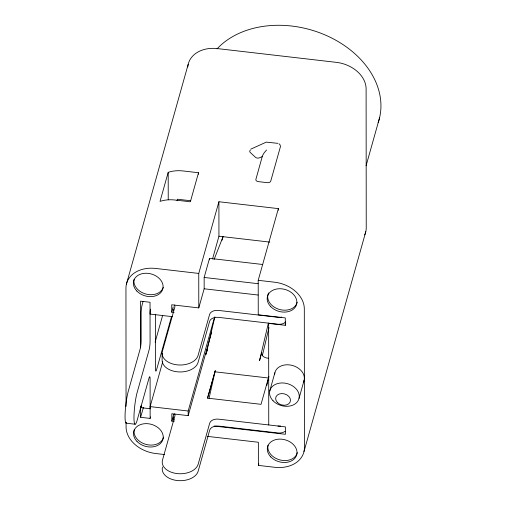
<?xml version="1.0" encoding="UTF-8"?>
<svg xmlns="http://www.w3.org/2000/svg" width="506" height="506" viewBox="0 0 506 506"><rect width="100%" height="100%" fill="white"/><g stroke="black" fill="none" stroke-linecap="round" stroke-linejoin="round"><path stroke-width="0.76" d="M280.077 145.374A3.023 1.942 -0.1 0 1 280.425 146.683L270.754 181.097A3.023 1.942 -0.1 0 1 267.244 182.666L258.326 181.629A3.023 1.942 -0.1 0 1 255.891 179.377L262.487 155.715L264.195 152.749L266.567 149.985M209.06 398.273L215.341 370.36L207.53 398.14L261.039 404.326L268.85 376.553L266.77 385.604M214.879 316.845L206.461 352.669A15.104 2.062 -83.4 0 1 206.031 354.339L207.593 348.792A7.552 4.858 -0.1 0 1 206.682 350.38M268.389 323.037L259.97 358.862A15.104 2.062 -83.4 0 1 259.54 360.531L261.773 352.581A7.552 4.858 -0.1 0 0 268.591 358.286M262.317 355.844L268.964 327.597M126.399 284.182L188.194 64.325M168.201 172.331L160.029 201.388A30.208 22.764 15.7 0 1 174.893 200.009L190.351 201.793L198.516 172.736L183.058 170.946A30.208 22.764 15.7 0 0 168.201 172.331L168.226 199.781M143.053 301.544L142.199 304.58A6.04 0.829 -83.4 0 0 141.13 313.037L141.155 340.797A6.04 0.829 -83.4 0 1 140.086 349.248L128.265 391.309A18.127 2.479 -83.4 0 0 125.159 412.675A18.127 2.479 -83.4 0 0 126.677 422.946M177.011 200.737L177.442 199.212L190.73 200.749M155.133 342.132L162.616 315.504M150.567 416.9L150.143 418.405L140.63 417.305L143.407 407.438M174.083 312.449L171.743 312.183L173.242 306.864M171.534 316.535L156.569 369.785A6.04 0.829 -83.4 0 1 155.487 368.982L155.437 314.239M141.604 407.754L150.522 408.785A6.04 0.829 -83.4 0 1 150.13 406.609L162.73 361.79M171.743 312.183L171.736 304.776L198.788 307.907L198.757 273.436L218.908 201.742L278.363 208.624L278.363 210.192M198.788 307.907L204.165 288.787L204.152 277.452L209.528 258.338L262.722 264.493M212.533 259.028L218.94 236.213L218.908 201.742M222.014 240.268L223.057 236.549M174.197 421.422L171.844 421.15L173.767 414.313M171.844 421.15L171.838 413.744L188.188 415.635L188.181 411.011L214.449 317.578M188.188 415.635L211.666 332.113M207.53 398.14L215.151 371.062M268.749 424.958L268.654 323.391L285.302 325.32L285.295 317.913L258.243 314.789L258.212 280.311L278.363 208.624M285.302 325.32L285.732 323.802M269.768 390.929L274.872 372.764M258.212 280.311L274.562 282.209A30.208 22.764 15.7 0 1 304.308 308.78L304.435 447.595A30.208 22.764 15.7 0 1 274.733 467.291L258.383 465.4L258.806 463.894M299.046 398.33L304.15 380.17M366.091 165.728L379.608 117.658M303.986 451.561L365.787 231.71M214.076 259.502L222.653 237.681A15.104 2.062 -83.4 0 0 223.057 236.504M250.653 149.213L266.27 142.129L277.8 143.337M262.304 156.569L259.641 157.758A3.023 1.942 -0.1 0 1 255.441 157.271L250.274 152.483A3.023 1.942 -0.1 0 1 250.287 150.257M218.94 236.213L269.793 242.102M198.757 273.436L155.652 268.446A30.208 22.764 15.7 0 0 125.95 288.142L126.057 406.451M204.152 277.452L258.13 283.702M204.165 288.787L258.142 295.036M172.571 316.674L150.048 314.068A6.04 0.829 -83.4 0 1 150.427 309.153M214.961 371.815L268.471 378.007M150.13 406.609L188.181 411.011M214.133 426.046L285.403 434.287L285.397 426.887L218.51 419.145A7.552 4.858 -0.1 0 0 209.731 423.067L198.181 464.166A18.127 11.657 -0.1 0 1 177.119 473.578A18.127 11.657 -0.1 0 1 162.508 460.043L174.867 416.071A7.552 4.858 -0.1 0 0 174.64 413.756M126.215 423.193L135.134 424.224M207.511 436.381L258.357 442.263L258.383 465.4M164.444 454.527L155.823 453.534A30.208 22.764 15.7 0 1 126.076 426.956L126.07 422.225M278.989 143.736L280.071 144.83M174.342 420.214L173.741 419.246A7.552 4.858 -0.1 0 1 173.514 416.931M209.528 258.338L209.528 259.85M198.516 172.736L198.523 174.298M162.122 353.327L162.129 360.266A18.127 11.657 -0.1 0 0 178.593 371.916A18.127 11.657 -0.1 0 0 198.086 362.372L209.642 321.272A7.552 4.858 -0.1 0 1 218.415 317.351L277.87 324.226A7.552 4.858 -0.1 0 0 285.738 321.892M150.143 418.405L150.105 378.849A6.04 0.829 -83.4 0 0 149.03 378.039L137.208 420.1A18.127 2.479 -83.4 0 1 133.97 417.69A18.127 2.479 -83.4 0 1 137.183 392.34L149.004 350.278A6.04 0.829 -83.4 0 0 150.073 341.828L150.035 302.265L140.523 301.165L140.567 347.78M140.624 406.248L140.63 417.305M141.927 407.406A6.04 0.829 -83.4 0 1 141.212 405.578M280.583 426.033A7.552 4.858 -0.1 0 1 277.965 426.027M285.074 431.321A7.552 4.858 -0.1 0 1 277.971 432.965L218.516 426.084A7.552 4.858 -0.1 0 0 209.737 430.005L198.188 471.111A18.127 11.657 -0.1 0 1 177.125 480.517A18.127 11.657 -0.1 0 1 162.515 466.981M281.76 317.079A7.552 4.858 -0.1 0 1 277.864 317.287L218.409 310.412A7.552 4.858 -0.1 0 0 209.636 314.327L198.08 355.433A18.127 11.657 -0.1 0 1 177.018 364.839A18.127 11.657 -0.1 0 1 162.407 351.303L174.766 307.332A7.552 4.858 -0.1 0 0 174.545 305.017M173.64 310.513A7.552 4.858 -0.1 0 1 173.292 308.97M297.186 302.208A15.104 11.385 15.7 0 1 278.711 309.236A15.104 11.385 15.7 0 1 268.578 292.936M217.042 48.88A90.625 68.291 15.7 0 1 327.622 36.071A90.625 68.291 15.7 0 1 378.172 122.667M297.326 452.592A15.104 11.385 15.7 0 1 280.115 459.979A15.104 11.385 15.7 0 1 268.047 445.185M163.552 437.114A15.104 11.385 15.7 0 1 146.342 444.502A15.104 11.385 15.7 0 1 134.273 429.708M364.731 234.847A30.208 22.764 15.7 0 0 366.236 227.744L366.11 88.929A30.208 22.764 15.7 0 0 336.357 62.352L217.453 48.595A30.208 22.764 15.7 0 0 187.796 66.956M274.669 374.079A15.104 11.385 15.7 0 1 292.506 365.49A15.104 11.385 15.7 0 1 303.48 382.043M163.242 287.37A15.104 11.385 15.7 0 1 145.779 294.011A15.104 11.385 15.7 0 1 134.134 279.325M270.628 306.535A15.104 11.385 15.7 0 0 295.978 305.991A15.104 11.385 15.7 0 0 279.42 288.73A15.104 11.385 15.7 0 0 270.628 306.535M270.767 456.918A15.104 11.385 15.7 0 0 296.118 456.374A15.104 11.385 15.7 0 0 279.552 439.107A15.104 11.385 15.7 0 0 270.767 456.918M136.86 291.058A15.104 11.385 15.7 0 0 162.211 290.514A15.104 11.385 15.7 0 0 145.646 273.246A15.104 11.385 15.7 0 0 136.86 291.058M136.993 441.441A15.104 11.385 15.7 0 0 162.344 440.897A15.104 11.385 15.7 0 0 145.785 423.63A15.104 11.385 15.7 0 0 136.993 441.441M277.37 402.466A7.552 5.692 15.7 0 0 290.046 402.194A7.552 5.692 15.7 0 0 281.766 393.567A7.552 5.692 15.7 0 0 277.37 402.466M273.025 400.746A15.104 11.385 15.7 0 0 298.376 400.202A15.104 11.385 15.7 0 0 281.81 382.941A15.104 11.385 15.7 0 0 273.025 400.746"/></g></svg>
